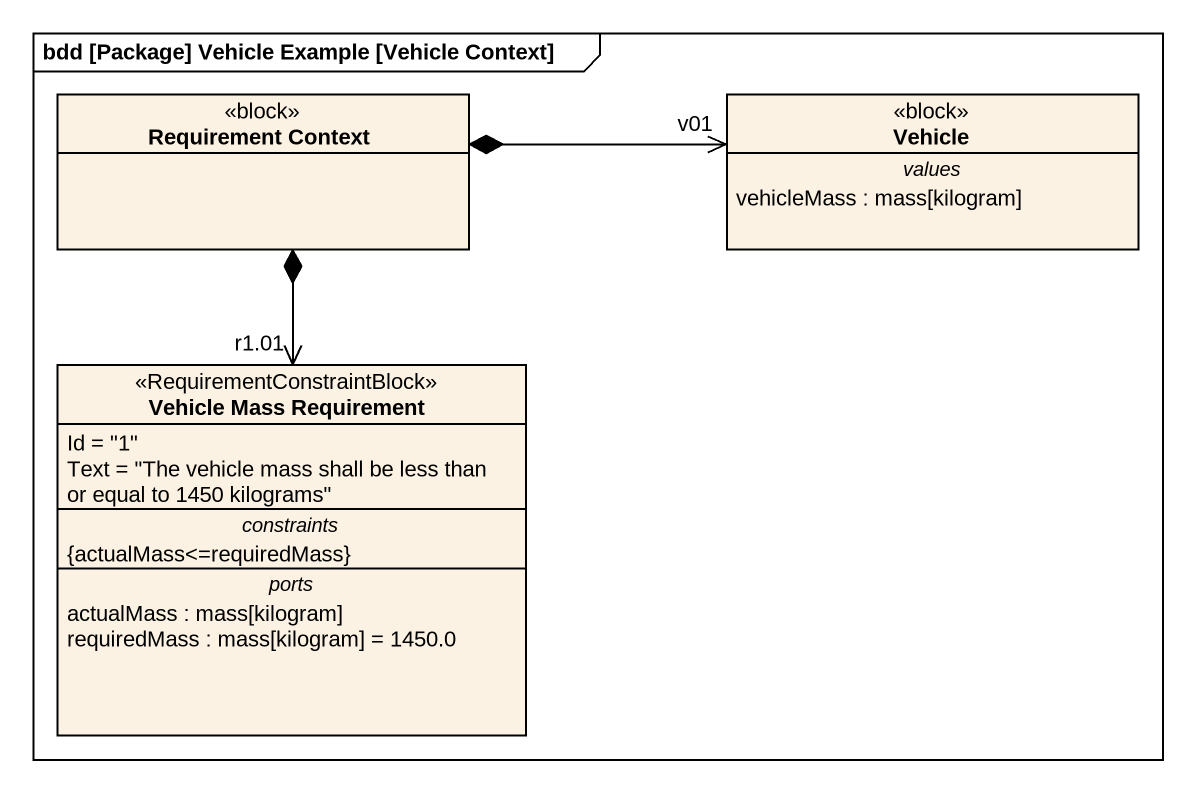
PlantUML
@startuml
mainframe bdd [Package] Vehicle Example [Vehicle Context]
hide circle
hide empty members
class "Requirement Context" as Requirement_Context <<block>>
class Vehicle <<block>> {
  -- values --
  vehicleMass : mass[kilogram]
}
class "Vehicle Mass Requirement" as Vehicle_Mass_Requirement <<RequirementConstraintBlock>> {
  Id = "1"
  Text = "The vehicle mass shall be less than or equal to 1450 kilograms"
  -- constraints --
  {actualMass<=requiredMass}
  -- ports --
  actualMass : mass[kilogram]
  requiredMass : mass[kilogram] = 1450.0
}
Requirement_Context *-right-> "v01" Vehicle
Requirement_Context *--> "r1.01" Vehicle_Mass_Requirement
@enduml
